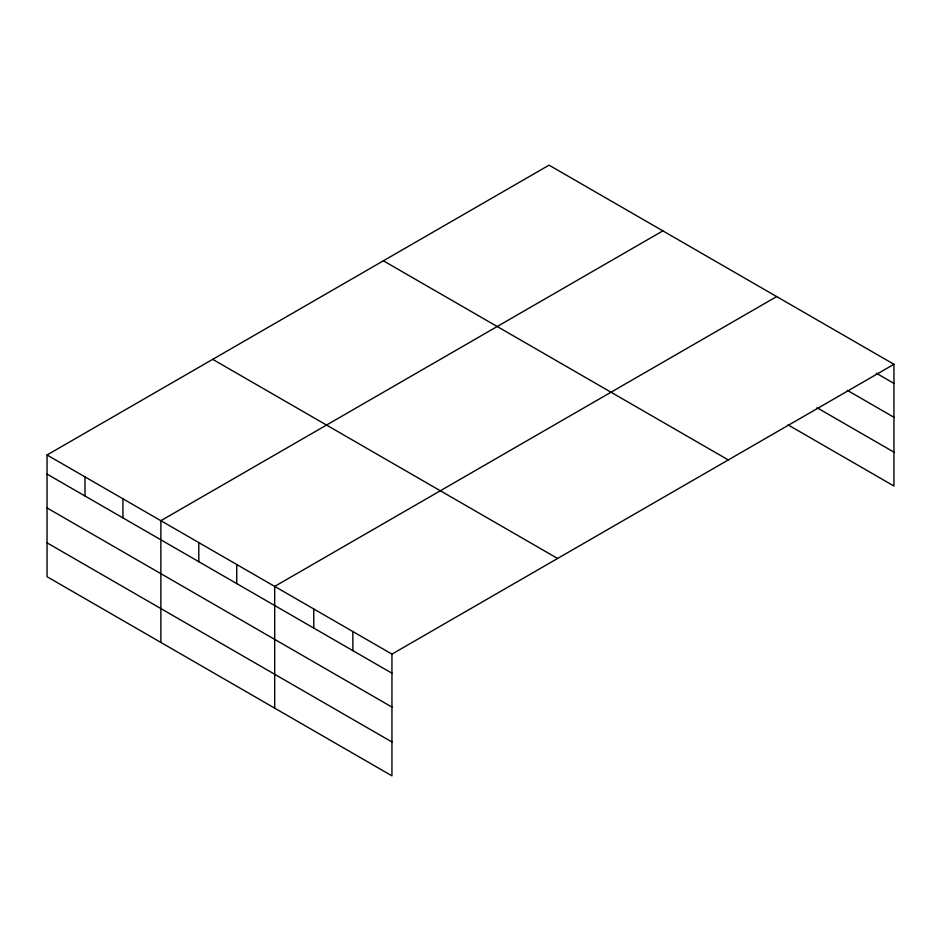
<?xml version="1.0" encoding="UTF-8"?>
<svg xmlns="http://www.w3.org/2000/svg" width="941" height="941" viewBox="0 0 941 941"><rect width="100%" height="100%" fill="white"/><g stroke="black" fill="none" stroke-linecap="round" stroke-linejoin="round"><path stroke-width="1.41" d="M893.95 364.285L549.05 165.157L47.05 454.985L47.05 576.715L391.95 775.843L391.95 654.113L893.95 364.285L893.95 486.015L788.029 424.861M662.864 230.874L160.864 520.702L160.864 642.421M776.678 296.58L274.69 586.408L274.69 708.138M876.294 373.201L893.95 383.399M847.3 390.327L893.95 417.263M817.035 407.747L893.95 452.15M383.387 260.798L728.287 459.926M212.713 359.344L557.613 558.472M47.05 454.985L391.95 654.113M47.05 474.088L391.95 673.215M47.05 507.952L391.95 707.079M47.05 542.851L391.95 741.978M352.863 631.54L352.863 650.654M313.776 608.98L313.776 628.082M236.744 564.506L236.744 583.608M198.81 542.604L198.81 561.706M122.93 498.789L122.93 517.903M84.984 476.887L84.984 496.001"/></g></svg>
